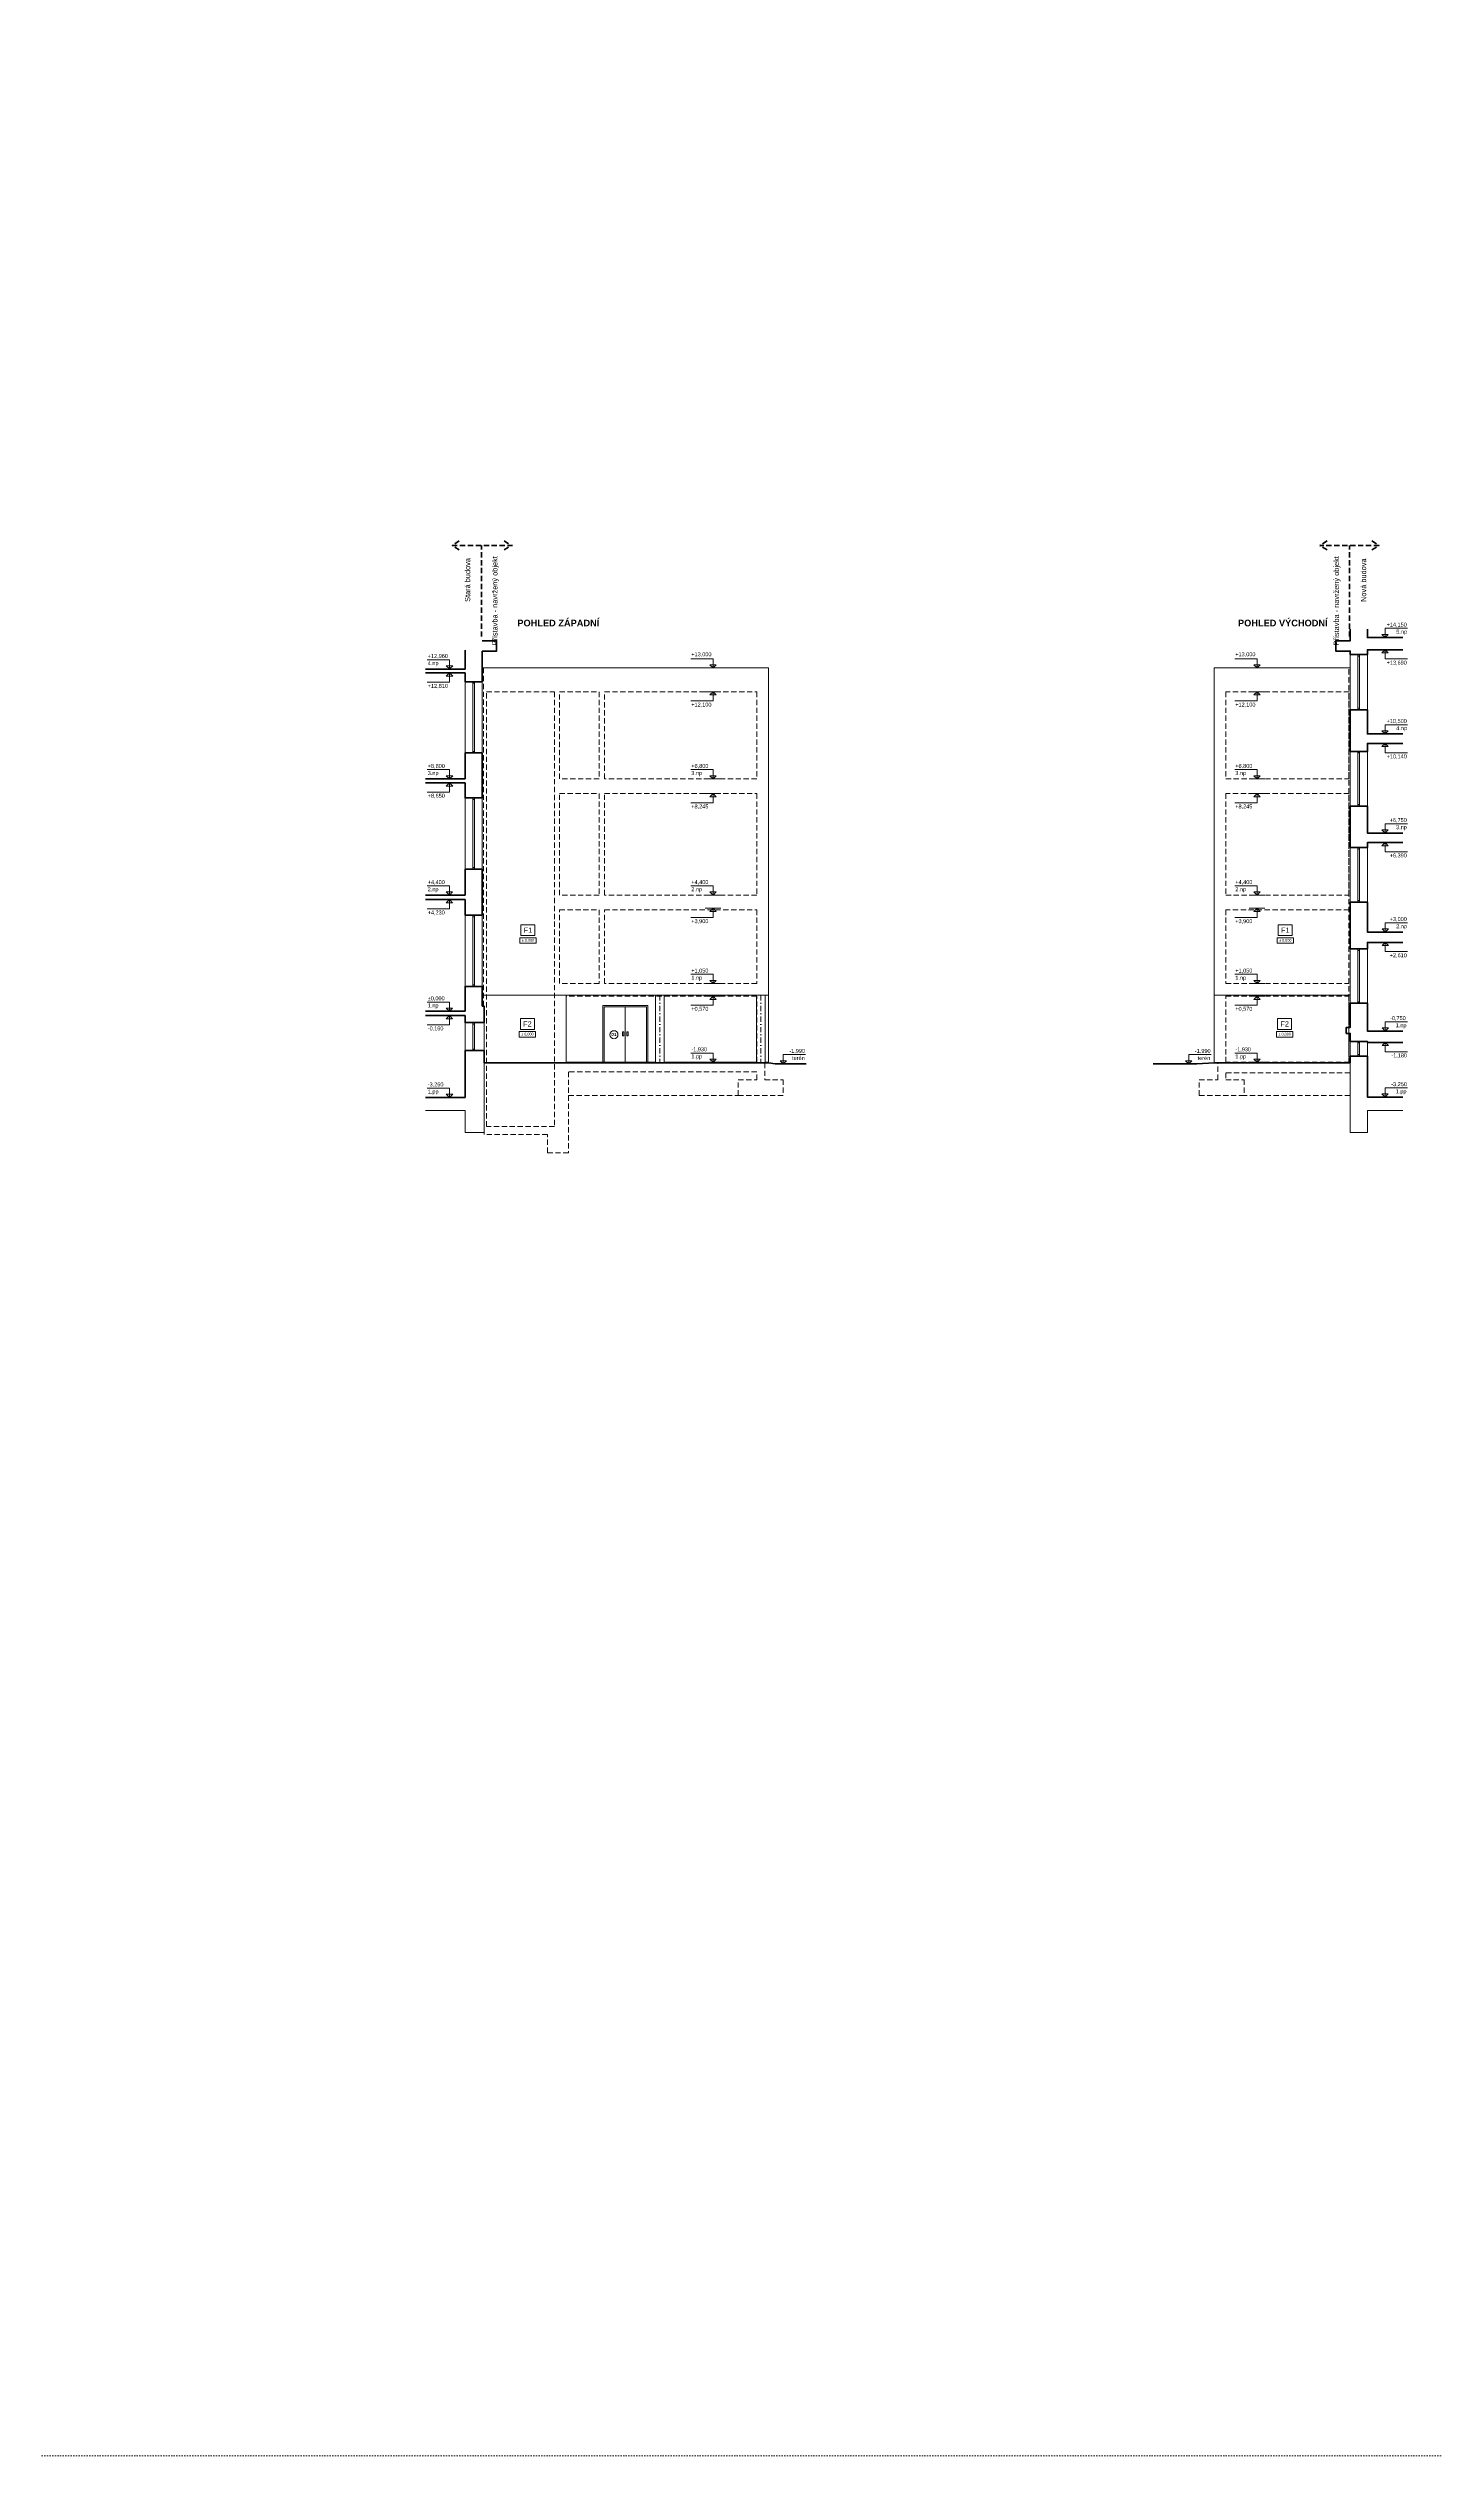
# Model space of a CAD drawing. Header units: millimetres. Extents: x 89194 to 559352, y -753138 to -204019.
# Drawn here: x 206581 to 259096, y -753138 to -661976 of the extents above; entities that cross this region are included whole.
import ezdxf

# ---------------------------------------------------------------- set-up
doc = ezdxf.new("R2010")
doc.units = ezdxf.units.MM
doc.header["$LTSCALE"] = 400
for name, pattern in [('DASHDOT', [1, 0.5, -0.25, 0, -0.25]), ('DASHED', [0.75, 0.5, -0.25]), ('DOT', [0.25, 0, -0.25]), ('ČÁRKOVANÁ', [0.75, 0.5, -0.25])]:
    doc.linetypes.add(name, pattern=pattern)
for name, color, linetype, lineweight in [('RG_koty_hloubkové', 5, 'Continuous', 9), ('RG_Koty_vyskove', 7, 'Continuous', 5), ('RG_okna', 3, 'Continuous', 9), ('RG_pohled', 200, 'Continuous', 9), ('RG_popis okna', 131, 'Continuous', 9), ('RG_popisy', 11, 'Continuous', 9), ('RG_rozhraní mater', 51, 'Continuous', 9), ('RG_skladby konstrukcí', 5, 'Continuous', 9), ('RG_tečkovaně', 210, 'DOT', 15), ('RG_velmi tlustá', 5, 'Continuous', 70), ('RG_zdivo stavajici', 30, 'Continuous', 50), ('RG_čerch 1', 6, 'DASHDOT', 9), ('RG_čárkovaně', 40, 'DASHED', 9)]:
    doc.layers.add(name, color=color, linetype=linetype, lineweight=lineweight)
doc.styles.add('ARIAL', font='Arial.ttf')
doc.styles.add('Arial 200', font='Arial.ttf', dxfattribs={"height": 200})
doc.styles.add('Arial 250', font='Arial Bold.ttf', dxfattribs={"height": 250})
doc.styles.add('Arial 350', font='Arial Bold.ttf', dxfattribs={"height": 350})

msp = doc.modelspace()

# ---------------------------------------------------------------- linework, layer by layer
at = {"layer": 'RG_koty_hloubkové'}
for points in [[(224440.4, -695664.4), (225065.4, -695664.4), (225065.4, -695868.2), (224440.4, -695868.2)], [(253119.2, -695664.4), (253744.2, -695664.4), (253744.2, -695868.2), (253119.2, -695868.2)], [(224416.8, -699214.4), (225041.8, -699214.4), (225041.8, -699418.2), (224416.8, -699418.2)], [(253095.6, -699214.4), (253720.6, -699214.4), (253720.6, -699418.2), (253095.6, -699418.2)]]:
    msp.add_lwpolyline(points, close=True, dxfattribs=at)
at = {"layer": 'RG_Koty_vyskove', "transparency": 33554687}
for p, q in [((256913.2, -684293.2), (257513.2, -684293.2)), ((257213.1, -684173.1, 0), (257093.1, -684173.1, 0)), ((257093.1, -684173.1, 0), (257213.2, -684293.2)), ((257333.1, -684173.1, 0), (257213.1, -684173.1, 0)), ((257213.2, -683943.2), (257213.2, -684293.2)), ((257213.2, -684293.2), (257333.1, -684173.1, 0)), ((221780.1, -685483.2), (221660.3, -685363.1, 0)), ((221660.3, -685363.1, 0), (221780.3, -685363.1, 0)), ((221780.1, -685133.2), (221780.1, -685483.2)), ((221900.3, -685363.1, 0), (221780.1, -685483.2)), ((221780.3, -685363.1, 0), (221900.3, -685363.1, 0)), ((231760.7, -685443.2), (231640.8, -685323.1, 0)), ((231640.8, -685323.1, 0), (231760.8, -685323.1, 0)), ((231760.7, -685093.2), (231760.7, -685443.2)), ((231880.8, -685323.1, 0), (231760.7, -685443.2)), ((231760.8, -685323.1, 0), (231880.8, -685323.1, 0)), ((252361.2, -685443.2), (252241.3, -685323.1, 0)), ((252241.3, -685323.1, 0), (252361.3, -685323.1, 0)), ((252361.2, -685093.2), (252361.2, -685443.2)), ((252481.3, -685323.1, 0), (252361.2, -685443.2)), ((252361.3, -685323.1, 0), (252481.3, -685323.1, 0)), ((256913.2, -684753.2), (257513.2, -684753.2)), ((257093.1, -684873.3, 0), (257213.2, -684753.2)), ((257213.1, -684873.3, 0), (257093.1, -684873.3, 0)), ((257333.1, -684873.3, 0), (257213.1, -684873.3, 0)), ((257213.2, -685103.2), (257213.2, -684753.2)), ((257213.2, -684753.2), (257333.1, -684873.3, 0)), ((221780.1, -685633.2), (221660.3, -685753.3, 0)), ((221660.3, -685753.3, 0), (221780.3, -685753.3, 0)), ((221780.1, -685983.2), (221780.1, -685633.2)), ((221900.3, -685753.3, 0), (221780.1, -685633.2)), ((221780.3, -685753.3, 0), (221900.3, -685753.3, 0)), ((231760.7, -686343.2), (231640.8, -686463.3, 0)), ((231760.7, -686693.2), (231760.7, -686343.2)), ((231880.8, -686463.3, 0), (231760.7, -686343.2)), ((252361.2, -686343.2), (252241.3, -686463.3, 0)), ((252361.2, -686693.2), (252361.2, -686343.2)), ((252481.3, -686463.3, 0), (252361.2, -686343.2)), ((231640.8, -686463.3, 0), (231760.8, -686463.3, 0)), ((231760.8, -686463.3, 0), (231880.8, -686463.3, 0)), ((252241.3, -686463.3, 0), (252361.3, -686463.3, 0)), ((252361.3, -686463.3, 0), (252481.3, -686463.3, 0)), ((256913.2, -687943.2), (257513.2, -687943.2)), ((257213.1, -687823.1, 0), (257093.1, -687823.1, 0)), ((257093.1, -687823.1, 0), (257213.2, -687943.2)), ((257333.1, -687823.1, 0), (257213.1, -687823.1, 0)), ((257213.2, -687593.2), (257213.2, -687943.2)), ((257213.2, -687943.2), (257333.1, -687823.1, 0)), ((256913.2, -688303.2), (257513.2, -688303.2)), ((257093.1, -688423.3, 0), (257213.2, -688303.2)), ((257213.1, -688423.3, 0), (257093.1, -688423.3, 0)), ((257333.1, -688423.3, 0), (257213.1, -688423.3, 0)), ((257213.2, -688653.2), (257213.2, -688303.2)), ((257213.2, -688303.2), (257333.1, -688423.3, 0)), ((221780.1, -689643.2), (221660.3, -689523.1, 0)), ((221660.3, -689523.1, 0), (221780.3, -689523.1, 0)), ((221780.1, -689793.2), (221660.3, -689913.3, 0)), ((221660.3, -689913.3, 0), (221780.3, -689913.3, 0)), ((221780.1, -689293.2), (221780.1, -689643.2)), ((221900.3, -689523.1, 0), (221780.1, -689643.2)), ((221780.1, -690143.2), (221780.1, -689793.2)), ((221900.3, -689913.3, 0), (221780.1, -689793.2)), ((221780.3, -689523.1, 0), (221900.3, -689523.1, 0)), ((221780.3, -689913.3, 0), (221900.3, -689913.3, 0)), ((231760.7, -689643.2), (231640.8, -689523.1, 0)), ((231640.8, -689523.1, 0), (231760.8, -689523.1, 0)), ((231760.7, -689293.2), (231760.7, -689643.2)), ((231880.8, -689523.1, 0), (231760.7, -689643.2)), ((231760.8, -689523.1, 0), (231880.8, -689523.1, 0)), ((252361.2, -689643.2), (252241.3, -689523.1, 0)), ((252241.3, -689523.1, 0), (252361.3, -689523.1, 0)), ((252361.2, -689293.2), (252361.2, -689643.2)), ((252481.3, -689523.1, 0), (252361.2, -689643.2)), ((252361.3, -689523.1, 0), (252481.3, -689523.1, 0)), ((231760.7, -690198.2), (231640.8, -690318.3, 0)), ((231640.8, -690318.3, 0), (231760.8, -690318.3, 0)), ((231760.7, -690548.2), (231760.7, -690198.2)), ((231880.8, -690318.3, 0), (231760.7, -690198.2)), ((231760.8, -690318.3, 0), (231880.8, -690318.3, 0)), ((252361.2, -690198.2), (252241.3, -690318.3, 0)), ((252241.3, -690318.3, 0), (252361.3, -690318.3, 0)), ((252361.2, -690548.2), (252361.2, -690198.2)), ((252481.3, -690318.3, 0), (252361.2, -690198.2)), ((252361.3, -690318.3, 0), (252481.3, -690318.3, 0)), ((256913.2, -691693.2), (257513.2, -691693.2)), ((257213.1, -691573.1, 0), (257093.1, -691573.1, 0)), ((257093.1, -691573.1, 0), (257213.2, -691693.2)), ((257333.1, -691573.1, 0), (257213.1, -691573.1, 0)), ((257213.2, -691343.2), (257213.2, -691693.2)), ((257213.2, -691693.2), (257333.1, -691573.1, 0)), ((256913.2, -692053.2), (257513.2, -692053.2)), ((257093.1, -692173.3, 0), (257213.2, -692053.2)), ((257213.1, -692173.3, 0), (257093.1, -692173.3, 0)), ((257333.1, -692173.3, 0), (257213.1, -692173.3, 0)), ((257213.2, -692403.2), (257213.2, -692053.2)), ((257213.2, -692053.2), (257333.1, -692173.3, 0)), ((221778.5, -693693.2), (221778.5, -694043.2)), ((231760.7, -693693.2), (231760.7, -694043.2)), ((252361.2, -693693.2), (252361.2, -694043.2)), ((221778.5, -694043.2), (221658.7, -693923.1, 0)), ((221658.7, -693923.1, 0), (221778.7, -693923.1, 0)), ((221778.5, -694213.2), (221658.7, -694333.3, 0)), ((221658.7, -694333.3, 0), (221778.7, -694333.3, 0)), ((221898.7, -693923.1, 0), (221778.5, -694043.2)), ((221778.5, -694563.2), (221778.5, -694213.2)), ((221898.7, -694333.3, 0), (221778.5, -694213.2)), ((221778.7, -693923.1, 0), (221898.7, -693923.1, 0)), ((221778.7, -694333.3, 0), (221898.7, -694333.3, 0)), ((231760.7, -694043.2), (231640.8, -693923.1, 0)), ((231640.8, -693923.1, 0), (231760.8, -693923.1, 0)), ((231760.7, -694543.2), (231640.8, -694663.3, 0)), ((231880.8, -693923.1, 0), (231760.7, -694043.2)), ((231760.7, -694893.2), (231760.7, -694543.2)), ((231880.8, -694663.3, 0), (231760.7, -694543.2)), ((231760.8, -693923.1, 0), (231880.8, -693923.1, 0)), ((252361.2, -694043.2), (252241.3, -693923.1, 0)), ((252241.3, -693923.1, 0), (252361.3, -693923.1, 0)), ((252361.2, -694543.2), (252241.3, -694663.3, 0)), ((252481.3, -693923.1, 0), (252361.2, -694043.2)), ((252361.2, -694893.2), (252361.2, -694543.2)), ((252481.3, -694663.3, 0), (252361.2, -694543.2)), ((252361.3, -693923.1, 0), (252481.3, -693923.1, 0)), ((231640.8, -694663.3, 0), (231760.8, -694663.3, 0)), ((231760.8, -694663.3, 0), (231880.8, -694663.3, 0)), ((252241.3, -694663.3, 0), (252361.3, -694663.3, 0)), ((252361.3, -694663.3, 0), (252481.3, -694663.3, 0)), ((256914.8, -695443.2), (257514.8, -695443.2)), ((257214.7, -695323.1, 0), (257094.7, -695323.1, 0)), ((257094.7, -695323.1, 0), (257214.8, -695443.2)), ((257334.7, -695323.1, 0), (257214.7, -695323.1, 0)), ((257214.8, -695093.2), (257214.8, -695443.2)), ((257214.8, -695443.2), (257334.7, -695323.1, 0)), ((256914.8, -695833.2), (257514.8, -695833.2)), ((257094.7, -695953.3, 0), (257214.8, -695833.2)), ((257214.7, -695953.3, 0), (257094.7, -695953.3, 0)), ((257334.7, -695953.3, 0), (257214.7, -695953.3, 0)), ((257214.8, -696183.2), (257214.8, -695833.2)), ((257214.8, -695833.2), (257334.7, -695953.3, 0)), ((231760.7, -697393.2), (231640.8, -697273.1, 0)), ((231640.8, -697273.1, 0), (231760.8, -697273.1, 0)), ((231760.7, -697043.2), (231760.7, -697393.2)), ((231880.8, -697273.1, 0), (231760.7, -697393.2)), ((231760.8, -697273.1, 0), (231880.8, -697273.1, 0)), ((252361.2, -697393.2), (252241.3, -697273.1, 0)), ((252241.3, -697273.1, 0), (252361.3, -697273.1, 0)), ((252361.2, -697043.2), (252361.2, -697393.2)), ((252481.3, -697273.1, 0), (252361.2, -697393.2)), ((252361.3, -697273.1, 0), (252481.3, -697273.1, 0)), ((221778.5, -698093.2), (221778.5, -698443.2)), ((231760.7, -697873.2), (231640.8, -697993.3, 0)), ((231640.8, -697993.3, 0), (231760.8, -697993.3, 0)), ((231760.7, -698210.7), (231760.7, -697873.2)), ((231880.8, -697993.3, 0), (231760.7, -697873.2)), ((231760.8, -697993.3, 0), (231880.8, -697993.3, 0)), ((252361.2, -697873.2), (252241.3, -697993.3, 0)), ((252241.3, -697993.3, 0), (252361.3, -697993.3, 0)), ((252361.2, -698210.7), (252361.2, -697873.2)), ((252481.3, -697993.3, 0), (252361.2, -697873.2)), ((252361.3, -697993.3, 0), (252481.3, -697993.3, 0)), ((221778.5, -698443.2), (221658.7, -698323.1, 0)), ((221658.7, -698323.1, 0), (221778.7, -698323.1, 0)), ((221778.5, -698603.2), (221658.7, -698723.3, 0)), ((221658.7, -698723.3, 0), (221778.7, -698723.3, 0)), ((221898.7, -698323.1, 0), (221778.5, -698443.2)), ((221778.5, -698953.2), (221778.5, -698603.2)), ((221898.7, -698723.3, 0), (221778.5, -698603.2)), ((221778.7, -698323.1, 0), (221898.7, -698323.1, 0)), ((221778.7, -698723.3, 0), (221898.7, -698723.3, 0)), ((256914.8, -699193.2), (257514.8, -699193.2)), ((257214.7, -699073.1, 0), (257094.7, -699073.1, 0)), ((257094.7, -699073.1, 0), (257214.8, -699193.2)), ((257334.7, -699073.1, 0), (257214.7, -699073.1, 0)), ((257214.8, -698843.2), (257214.8, -699193.2)), ((257214.8, -699193.2), (257334.7, -699073.1, 0)), ((231760.7, -700023.2), (231760.7, -700373.2)), ((234419.4, -700083.7), (234419.4, -700433.7)), ((249777.5, -700083.7), (249777.5, -700433.7)), ((252361.2, -700023.2), (252361.2, -700373.2)), ((256914.8, -699623.2), (257514.8, -699623.2)), ((257094.7, -699743.3, 0), (257214.8, -699623.2)), ((257214.7, -699743.3, 0), (257094.7, -699743.3, 0)), ((257334.7, -699743.3, 0), (257214.7, -699743.3, 0)), ((257214.8, -699973.2), (257214.8, -699623.2)), ((257214.8, -699623.2), (257334.7, -699743.3, 0)), ((231760.7, -700373.2), (231640.8, -700253.1, 0)), ((231640.8, -700253.1, 0), (231760.8, -700253.1, 0)), ((231880.8, -700253.1, 0), (231760.7, -700373.2)), ((231760.8, -700253.1, 0), (231880.8, -700253.1, 0)), ((234299.3, -700313.6, 0), (234419.4, -700433.7)), ((234419.3, -700313.6, 0), (234299.3, -700313.6, 0)), ((234539.3, -700313.6, 0), (234419.3, -700313.6, 0)), ((234419.4, -700433.7), (234539.3, -700313.6, 0)), ((249657.4, -700313.6, 0), (249777.5, -700433.7)), ((249777.4, -700313.6, 0), (249657.4, -700313.6, 0)), ((249897.4, -700313.6, 0), (249777.4, -700313.6, 0)), ((249777.5, -700433.7), (249897.4, -700313.6, 0)), ((252361.2, -700373.2), (252241.3, -700253.1, 0)), ((252241.3, -700253.1, 0), (252361.3, -700253.1, 0)), ((252481.3, -700253.1, 0), (252361.2, -700373.2)), ((252361.3, -700253.1, 0), (252481.3, -700253.1, 0)), ((221780.1, -701703.2), (221660.3, -701583.1, 0)), ((221660.3, -701583.1, 0), (221780.3, -701583.1, 0)), ((221780.1, -701353.2), (221780.1, -701703.2)), ((221900.3, -701583.1, 0), (221780.1, -701703.2)), ((221780.3, -701583.1, 0), (221900.3, -701583.1, 0)), ((256913.2, -701693.2), (257513.2, -701693.2)), ((257213.1, -701573.1, 0), (257093.1, -701573.1, 0)), ((257093.1, -701573.1, 0), (257213.2, -701693.2)), ((257333.1, -701573.1, 0), (257213.1, -701573.1, 0)), ((257213.2, -701343.2), (257213.2, -701693.2)), ((257213.2, -701693.2), (257333.1, -701573.1, 0))]:
    msp.add_line(p, q, dxfattribs=at)
at = {"layer": 'RG_Koty_vyskove', "transparency": 33554687, "extrusion": (0, 0, -1)}
for p, q in [((258055.3, -683943.2), (257213.2, -683943.2)), ((220938, -685133.2), (221780.1, -685133.2)), ((230918.6, -685093.2), (231760.7, -685093.2)), ((251519, -685093.2), (252361.2, -685093.2)), ((258055.3, -685103.2), (257213.2, -685103.2)), ((220938, -685983.2), (221780.1, -685983.2)), ((230918.6, -686693.2), (231760.7, -686693.2)), ((251519, -686693.2), (252361.2, -686693.2)), ((258055.3, -687593.2), (257213.2, -687593.2)), ((258055.3, -688653.2), (257213.2, -688653.2)), ((220938, -689293.2), (221780.1, -689293.2)), ((230918.6, -689293.2), (231760.7, -689293.2)), ((251519, -689293.2), (252361.2, -689293.2)), ((220938, -690143.2), (221780.1, -690143.2)), ((230918.6, -690548.2), (231760.7, -690548.2)), ((251519, -690548.2), (252361.2, -690548.2)), ((258055.3, -691343.2), (257213.2, -691343.2)), ((258055.3, -692403.2), (257213.2, -692403.2)), ((220936.4, -693693.2), (221778.5, -693693.2)), ((230918.6, -693693.2), (231760.7, -693693.2)), ((251519, -693693.2), (252361.2, -693693.2)), ((220936.4, -694563.2), (221778.5, -694563.2)), ((230918.6, -694893.2), (231760.7, -694893.2)), ((251519, -694893.2), (252361.2, -694893.2)), ((258056.9, -695093.2), (257214.8, -695093.2)), ((258056.9, -696183.2), (257214.8, -696183.2)), ((230918.6, -697043.2), (231760.7, -697043.2)), ((251519, -697043.2), (252361.2, -697043.2)), ((220936.4, -698093.2), (221778.5, -698093.2)), ((230918.6, -698210.7), (231760.7, -698210.7)), ((251519, -698210.7), (252361.2, -698210.7)), ((220936.4, -698953.2), (221778.5, -698953.2)), ((258056.9, -698843.2), (257214.8, -698843.2)), ((230918.6, -700023.2), (231760.7, -700023.2)), ((235261.5, -700083.7), (234419.4, -700083.7)), ((250619.6, -700083.7), (249777.5, -700083.7)), ((251519, -700023.2), (252361.2, -700023.2)), ((258056.9, -699973.2), (257214.8, -699973.2)), ((220938, -701353.2), (221780.1, -701353.2)), ((258055.3, -701343.2), (257213.2, -701343.2))]:
    msp.add_line(p, q, dxfattribs=at)
at = {"layer": 'RG_Koty_vyskove', "transparency": 33554687}
for points in [[(222080.1, -685483.2), (221480.1, -685483.2)], [(232060.7, -685443.2), (231460.7, -685443.2)], [(252661.2, -685443.2), (252061.2, -685443.2)], [(222080.1, -685633.2), (221480.1, -685633.2)], [(232060.7, -686343.2), (231460.7, -686343.2)], [(252661.2, -686343.2), (252061.2, -686343.2)], [(222080.1, -689643.2), (221480.1, -689643.2)], [(222080.1, -689793.2), (221480.1, -689793.2)], [(232060.7, -689643.2), (231460.7, -689643.2)], [(252661.2, -689643.2), (252061.2, -689643.2)], [(232060.7, -690198.2), (231460.7, -690198.2)], [(252661.2, -690198.2), (252061.2, -690198.2)], [(222078.5, -694043.2), (221478.5, -694043.2)], [(222078.5, -694213.2), (221478.5, -694213.2)], [(232060.7, -694043.2), (231460.7, -694043.2)], [(232060.7, -694543.2), (231460.7, -694543.2)], [(252661.2, -694043.2), (252061.2, -694043.2)], [(252661.2, -694543.2), (252061.2, -694543.2)], [(232060.7, -697393.2), (231460.7, -697393.2)], [(232060.7, -697873.2), (231460.7, -697873.2)], [(252661.2, -697393.2), (252061.2, -697393.2)], [(252661.2, -697873.2), (252061.2, -697873.2)], [(222078.5, -698443.2), (221478.5, -698443.2)], [(222078.5, -698603.2), (221478.5, -698603.2)], [(232060.7, -700373.2), (231460.7, -700373.2)], [(234119.4, -700433.7), (234719.4, -700433.7)], [(249477.5, -700433.7), (250077.5, -700433.7)], [(252661.2, -700373.2), (252061.2, -700373.2)], [(222080.1, -701703.2), (221480.1, -701703.2)]]:
    msp.add_lwpolyline(points, dxfattribs=at)
at = {"layer": 'RG_okna'}
for points in [[(256184.5, -684933.2), (256184.5, -687023.2)], [(256184.5, -684993.2), (256244.5, -684993.2)], [(256244.5, -684933.2), (256244.5, -687023.2)], [(222663.3, -685963.2), (222663.3, -688663.2)], [(222663.3, -686023.2), (222723.3, -686023.2)], [(222723.3, -685963.2), (222723.3, -688663.2)], [(256184.5, -686963.2), (256244.5, -686963.2)], [(222663.3, -688603.2), (222723.3, -688603.2)], [(256184.5, -688603.2), (256184.5, -690671.1)], [(256184.5, -688663.2), (256244.5, -688663.2)], [(256244.5, -688603.2), (256244.5, -690671.1)], [(222663.3, -690363.2), (222663.3, -693063.2)], [(222663.3, -690423.2), (222723.3, -690423.2)], [(222723.3, -690363.2), (222723.3, -693063.2)], [(256184.5, -690611.1), (256244.5, -690611.1)], [(256184.5, -692243.2), (256184.5, -694313.2)], [(256184.5, -692303.2), (256244.5, -692303.2)], [(256244.5, -692243.2), (256244.5, -694313.2)], [(222663.3, -693003.2), (222723.3, -693003.2)], [(256184.5, -694253.2), (256244.5, -694253.2)], [(222663.3, -694803.2), (222663.3, -697503.2)], [(222663.3, -694863.2), (222723.3, -694863.2)], [(222723.3, -694803.2), (222723.3, -697503.2)], [(256184.5, -696080.7), (256184.5, -698140.7)], [(256184.5, -696140.7), (256244.5, -696140.7)], [(256244.5, -696080.7), (256244.5, -698140.7)], [(222663.3, -697443.2), (222723.3, -697443.2)], [(228438.3, -700373.2), (228438.3, -698273.2)], [(256184.5, -698080.7), (256244.5, -698080.7)], [(222663.3, -698873.2), (222663.3, -699933.2)], [(222663.3, -698933.2), (222723.3, -698933.2)], [(222723.3, -698873.2), (222723.3, -699933.2)], [(222663.3, -699873.2), (222723.3, -699873.2)], [(256184.5, -699583.2), (256184.5, -700143.2)], [(256184.5, -699643.2), (256244.5, -699643.2)], [(256184.5, -700083.2), (256244.5, -700083.2)], [(256244.5, -699583.2), (256244.5, -700143.2)]]:
    msp.add_lwpolyline(points, dxfattribs=at)
for points in [[(227588.3, -700373.2), (229288.3, -700373.2), (229288.3, -698223.2), (227588.3, -698223.2)], [(227638.3, -700373.2), (229238.3, -700373.2), (229238.3, -698273.2), (227638.3, -698273.2)], [(228376.1, -699223.2), (228326.1, -699223.2), (228326.1, -699373.2), (228376.1, -699373.2)], [(228500.5, -699223.2), (228550.5, -699223.2), (228550.5, -699373.2), (228500.5, -699373.2)]]:
    msp.add_lwpolyline(points, close=True, dxfattribs=at)
at = {"layer": 'RG_pohled'}
for points in [[(223018.3, -685443.2), (233858.3, -685443.2), (233858.3, -697838.2), (226198.3, -697838.2), (226198.3, -700393.2)], [(255889.5, -685443.2), (250736.7, -685443.2), (250736.7, -700393.2)], [(255889.5, -684933.2), (255889.5, -687023.2)], [(256539.5, -684933.2), (256539.5, -687023.2)], [(222368.3, -685963.2), (222368.3, -688663.2)], [(223018.3, -685963.2), (223018.3, -688663.2)], [(255889.5, -688603.2), (255889.5, -690671.1)], [(256539.5, -688603.2), (256539.5, -690671.1)], [(222368.3, -690363.2), (222368.3, -693063.2)], [(223018.3, -690363.2), (223018.3, -693063.2)], [(255889.5, -692243.2), (255889.5, -694313.2)], [(256539.5, -692243.2), (256539.5, -694313.2)], [(222368.3, -694803.2), (222368.3, -697503.2)], [(223018.3, -694803.2), (223018.3, -697503.2)], [(255889.5, -696080.7), (255889.5, -698140.7)], [(256539.5, -696080.7), (256539.5, -698140.7)], [(226198.3, -697838.2), (223018.3, -697838.2)], [(229585.3, -697838.2), (229585.3, -700393.2)], [(229909.3, -697838.2), (229909.3, -700393.2)], [(233406.3, -697838.2), (233406.3, -700393.2)], [(233730.3, -697838.2), (233730.3, -700393.2)], [(233858.3, -697838.2), (233858.3, -700393.2)], [(250736.7, -697838.2), (255889.5, -697838.2)], [(222368.3, -698873.2), (222368.3, -701703.2)], [(223088.3, -698873.2), (223088.3, -699933.2)], [(255889.5, -699583.2), (255889.5, -700143.2)], [(256539.5, -699583.2), (256539.5, -700143.2)], [(229585.3, -700373.2), (226198.3, -700373.2)], [(233406.3, -700373.2), (229909.3, -700373.2)], [(233858.3, -700373.2), (233730.3, -700373.2)]]:
    msp.add_lwpolyline(points, dxfattribs=at)
at = {"layer": 'RG_popis okna'}
msp.add_circle((228009.7, -699329.1), 151.6, dxfattribs=at)
at = {"layer": 'RG_popisy', "linetype": 'ČÁRKOVANÁ', "lineweight": 35}
for p, q in [((222997.7, -684258.7), (222997.7, -680805.6)), ((255865, -684258.7), (255865, -680805.6))]:
    msp.add_line(p, q, dxfattribs=at)
for points in [[(222148, -680634.9), (221876.9, -680805.6)], [(222148, -680634.9), (221876.9, -680805.6)], [(221876.9, -680805.6), (224163.6, -680805.6)], [(222148, -680976.2), (221876.9, -680805.6)], [(221876.9, -680805.6), (224163.6, -680805.6)], [(222148, -680976.2), (221876.9, -680805.6)], [(223847.4, -680634.9), (224118.6, -680805.6)], [(223847.4, -680634.9), (224118.6, -680805.6)], [(223847.4, -680976.2), (224118.6, -680805.6)], [(223847.4, -680976.2), (224118.6, -680805.6)], [(255015.3, -680634.9), (254744.2, -680805.6)], [(255015.3, -680634.9), (254744.2, -680805.6)], [(256985.9, -680805.6), (254744.2, -680805.6)], [(255015.3, -680976.2), (254744.2, -680805.6)], [(256985.9, -680805.6), (254744.2, -680805.6)], [(255015.3, -680976.2), (254744.2, -680805.6)], [(256714.7, -680634.9), (256985.9, -680805.6)], [(256714.7, -680634.9), (256985.9, -680805.6)], [(256714.7, -680976.2), (256985.9, -680805.6)], [(256714.7, -680976.2), (256985.9, -680805.6)]]:
    msp.add_lwpolyline(points, dxfattribs=at)
at = {"layer": 'RG_rozhraní mater'}
for points in [[(223088.3, -700393.2), (223088.3, -703034.2)], [(255889.5, -700393.2), (255889.5, -703034.2), (256539.5, -703034.2), (256539.5, -702197.8), (257889.5, -702197.8)], [(223088.3, -701703.2), (223088.3, -703034.2), (222368.3, -703034.2), (222368.3, -702197.8), (220868.3, -702197.8)]]:
    msp.add_lwpolyline(points, dxfattribs=at)
at = {"layer": 'RG_skladby konstrukcí'}
for points in [[(224487.5, -695577.6), (225017.5, -695577.6), (225017.5, -695167.6), (224487.5, -695167.6)], [(253166.3, -695577.6), (253696.3, -695577.6), (253696.3, -695167.6), (253166.3, -695167.6)], [(224463.9, -699127.6), (224993.9, -699127.6), (224993.9, -698717.6), (224463.9, -698717.6)], [(253142.7, -699127.6), (253672.7, -699127.6), (253672.7, -698717.6), (253142.7, -698717.6)]]:
    msp.add_lwpolyline(points, close=True, dxfattribs=at)
at = {"layer": 'RG_tečkovaně'}
msp.add_lwpolyline([(89193.6, -230307.3), (438085.7, -230307.3), (438085.7, -753138.3), (89193.6, -753138.3)], close=True, dxfattribs=at)
at = {"layer": 'RG_velmi tlustá'}
for points in [[(223088.3, -700393.2), (233858.3, -700393.2), (234119.4, -700433.7), (235289.7, -700433.7)], [(255889.5, -700393.2), (250736.7, -700393.2), (250077.5, -700433.7), (248424.3, -700433.7)]]:
    msp.add_lwpolyline(points, dxfattribs=at)
at = {"layer": 'RG_zdivo stavajici'}
for p, q in [((222368.3, -685488.2), (220868.3, -685488.2)), ((222368.3, -685633.2), (220868.3, -685633.2)), ((222368.3, -689643.2), (220868.3, -689643.2)), ((222368.3, -689793.2), (220868.3, -689793.2)), ((222368.3, -694043.2), (220868.3, -694043.2)), ((222368.3, -694213.2), (220868.3, -694213.2)), ((222368.3, -698443.2), (220868.3, -698443.2)), ((222368.3, -698603.2), (220868.3, -698603.2)), ((222368.3, -701703.2), (220868.3, -701703.2))]:
    msp.add_line(p, q, dxfattribs=at)
for points in [[(223018.3, -684803.2), (223563.3, -684803.2), (223563.3, -684413.2), (223018.3, -684413.2)], [(255889.5, -683979.1), (255889.5, -684413.2), (255344.5, -684413.2), (255344.5, -684803.2), (255889.5, -684803.2), (255889.5, -684933.2), (256539.5, -684933.2), (256539.5, -684753.2), (257889.5, -684753.2)], [(257889.5, -684293.2), (256539.5, -684293.2), (256539.5, -683979.1)], [(222368.3, -685488.2), (222368.3, -684767)], [(222368.3, -685633.2), (222368.3, -685963.2), (223018.3, -685963.2), (223018.3, -684803.2)], [(257889.5, -688303.2), (256539.5, -688303.2), (256539.5, -688603.2), (255889.5, -688603.2), (255889.5, -687023.2), (256539.5, -687023.2), (256539.5, -687943.2), (257889.5, -687943.2)], [(256184.5, -687023.2), (256244.5, -687023.2)], [(222368.3, -689793.2), (222368.3, -690363.2), (223018.3, -690363.2), (223018.3, -688663.2), (222368.3, -688663.2), (222368.3, -689643.2)], [(222663.3, -688663.2), (222723.3, -688663.2)], [(257889.5, -692053.2), (256539.5, -692053.2), (256539.5, -692243.2), (255889.5, -692243.2), (255889.5, -690671.1), (256539.5, -690671.1), (256539.5, -691693.2), (257889.5, -691693.2)], [(256184.5, -690671.1), (256244.5, -690671.1)], [(222368.3, -694043.2), (222368.3, -693063.2), (223018.3, -693063.2), (223018.3, -694803.2), (222368.3, -694803.2), (222368.3, -694213.2)], [(222663.3, -693063.2), (222723.3, -693063.2)], [(257889.5, -695833.2), (256539.5, -695833.2), (256539.5, -696080.7), (255889.5, -696080.7), (255889.5, -694313.2), (256539.5, -694313.2), (256539.5, -695443.2), (257889.5, -695443.2)], [(256184.5, -694313.2), (256244.5, -694313.2)], [(222368.3, -698443.2), (222368.3, -697503.2), (223018.3, -697503.2), (223018.3, -698243.2), (223088.3, -698243.2), (223088.3, -698873.2), (222368.3, -698873.2), (222368.3, -698603.2)], [(222663.3, -697503.2), (222723.3, -697503.2)], [(257889.5, -699623.2), (256539.5, -699623.2), (256539.5, -699583.2), (255889.5, -699583.2), (255889.5, -699283.2), (255739.5, -699283.2), (255739.5, -699053.2), (255889.5, -699053.2), (255889.5, -698140.7), (256539.5, -698140.7), (256539.5, -699193.2), (257889.5, -699193.2)], [(256184.5, -698140.7), (256244.5, -698140.7)], [(222368.3, -701703.2), (222368.3, -699933.2), (223088.3, -699933.2), (223088.3, -700393.2)], [(222663.3, -699933.2), (222723.3, -699933.2)], [(255889.5, -700393.2), (255889.5, -700143.2), (256539.5, -700143.2), (256539.5, -701693.2), (257889.5, -701693.2)], [(256184.5, -700143.2), (256244.5, -700143.2)]]:
    msp.add_lwpolyline(points, dxfattribs=at)
at = {"layer": 'RG_čerch 1'}
for points in [[(229747.3, -697838.2), (229747.3, -700393.2)], [(233568.3, -697838.2), (233568.3, -700393.2)]]:
    msp.add_lwpolyline(points, dxfattribs=at)
at = {"layer": 'RG_čárkovaně'}
for points in [[(223062.9, -685443.2), (223062.9, -685443.2), (223062.9, -698243.2), (223062.9, -698243.2)], [(223178.3, -686349.2), (225758.3, -686349.2), (225758.3, -702803.2), (223178.3, -702803.2)], [(225948.3, -686349.2), (227448.3, -686349.2), (227448.3, -689643.2), (225948.3, -689643.2)], [(227648.3, -686349.2), (233418.3, -686349.2), (233418.3, -689643.2), (227648.3, -689643.2)], [(251176.7, -689643.2), (255844.5, -689643.2), (255844.5, -686349.2), (251176.7, -686349.2)], [(225948.3, -690198.2), (227448.3, -690198.2), (227448.3, -694043.2), (225948.3, -694043.2)], [(227648.3, -690198.2), (233418.3, -690198.2), (233418.3, -694043.2), (227648.3, -694043.2)], [(251176.7, -694043.2), (255844.5, -694043.2), (255844.5, -690198.2), (251176.7, -690198.2)], [(225948.3, -694598.2), (227448.3, -694598.2), (227448.3, -697393.2), (225948.3, -697393.2)], [(227648.3, -694598.2), (233418.3, -694598.2), (233418.3, -697393.2), (227648.3, -697393.2)], [(251176.7, -697393.2), (255844.5, -697393.2), (255844.5, -694598.2), (251176.7, -694598.2)], [(251176.7, -697873.2), (255844.5, -697873.2), (255844.5, -700373.2), (251176.7, -700373.2)]]:
    msp.add_lwpolyline(points, close=True, dxfattribs=at)
for points in [[(255844.5, -700393.2), (255844.5, -685443.2)], [(233418.3, -700373.2), (233418.3, -697873.2), (226198.3, -697873.2)], [(233718.3, -700393.2), (233718.3, -701033.7), (234418.3, -701033.7), (234418.3, -701633.7), (232718.3, -701633.7), (232718.3, -701033.7), (233418.3, -701033.7), (233418.3, -700733.2), (226288.3, -700733.2), (226288.3, -703803.2), (225488.3, -703803.2), (225488.3, -703103.2), (223088.3, -703103.2), (223088.3, -703034.2)], [(255889.5, -700773.2), (251176.7, -700773.2), (251176.7, -701033.7), (251876.7, -701033.7), (251876.7, -701633.7), (250176.7, -701633.7), (250176.7, -701033.7), (250876.7, -701033.7), (250876.7, -700393.2), (250736.7, -700393.2)], [(226288.3, -701633.7), (232718.3, -701633.7)], [(255889.5, -701633.7), (251876.7, -701633.7)]]:
    msp.add_lwpolyline(points, dxfattribs=at)

# ---------------------------------------------------------------- texts
at = {"layer": 'RG_koty_hloubkové', "char_height": 100, "width": 625, "attachment_point": 5, "style": 'Arial 200'}
for insert in [(224752.9, -695765.7), (253431.7, -695765.7), (224729.3, -699315.7), (253408.1, -699315.7)]:
    msp.add_mtext('%%P 0,000', dxfattribs=dict(at, insert=insert))
at = {"layer": 'RG_Koty_vyskove', "transparency": 33554687, "style": 'ARIAL'}
for s, p in [('+14,150', (257270.6, -683877.7)), ('5.np', (257633.4, -684148.1)), ('4.np', (220957.8, -685338.1)), ('+12,960', (220957.8, -685067.7)), ('+13,000', (230938.4, -685000.6)), ('+13,000', (251538.9, -685000.6)), ('+13,690', (257270.6, -685316.8)), ('+12,810', (220957.8, -686196.8)), ('+12,100', (230938.4, -686906.8)), ('+12,100', (251538.9, -686906.8)), ('+10,500', (257270.6, -687527.7)), ('4.np', (257633.4, -687798.1)), ('+8,800', (220957.8, -689227.7)), ('+8,800', (230938.4, -689227.7)), ('+8,800', (251538.9, -689227.7)), ('+10,140', (257270.6, -688866.8)), ('3.np', (220957.8, -689498.1)), ('3.np', (230938.4, -689498.1)), ('3.np', (251538.9, -689498.1)), ('+8,650', (220957.8, -690356.8)), ('+8,245', (230938.4, -690761.8)), ('+8,245', (251538.9, -690761.8)), ('+6,750', (257387.1, -691277.7)), ('3.np', (257627.3, -691548.1)), ('+6,390', (257387.1, -692616.8)), ('+4,400', (220956.2, -693627.7)), ('+4,400', (230938.4, -693627.7)), ('+4,400', (251538.9, -693627.7)), ('+4,230', (220956.2, -694776.8)), ('2.np', (220956.2, -693898.1)), ('2.np', (230938.4, -693898.1)), ('2.np', (251538.9, -693898.1)), ('+3,900', (230938.4, -695106.8)), ('+3,900', (251538.9, -695106.8)), ('+3,000', (257388.7, -695027.7)), ('2.np', (257631.5, -695298.1)), ('+2,610', (257388.7, -696396.8)), ('+1,050', (230938.4, -696977.7)), ('1.np', (230938.4, -697248.1)), ('+1,050', (251538.9, -696977.7)), ('1.np', (251538.9, -697248.1)), ('%%P0,000', (220956.2, -698027.7)), ('1.np', (220956.2, -698298.1)), ('+0,570', (230938.4, -698424.2)), ('+0,570', (251538.9, -698424.2)), ('-0,160', (220956.2, -699166.8)), ('-0,750', (257399.8, -698777.7)), ('1.np', (257614.8, -699048.1)), ('-1,930', (230938.4, -699957.7)), ('1.pp', (230938.4, -700228.1)), ('-1,990', (234650.9, -700018.2)), ('-1,990', (250009, -700018.2)), ('-1,930', (251538.9, -699957.7)), ('1.pp', (251538.9, -700228.1)), ('-1,180', (257446.3, -700186.8)), ('terén', (234755, -700288.6)), ('terén', (250113.1, -700288.6)), ('-3,260', (220957.8, -701287.7)), ('1.pp', (220957.8, -701558.1)), ('-3,250', (257444.7, -701277.7)), ('1.pp', (257613.3, -701548.1))]:
    msp.add_text(s, height=150, dxfattribs=at).set_placement(p)
at = {"layer": 'RG_popis okna', "insert": (228003, -699321), "char_height": 107.4, "width": 314.064, "attachment_point": 5, "style": 'Arial 250'}
msp.add_mtext('D1', dxfattribs=at)
at = {"layer": 'RG_popisy', "char_height": 200, "rotation": 90, "style": 'Arial 250'}
for s, insert, attachment_point in [('\\pi-250;{\\fArial|b0|i0|c238|p34;Stará budova}', (222364.9, -682693.6), 1), ('\\pxi-1.25;{\\fArial|b0|i0|c238|p34;Přístavba - navržený objekt}', (223397.8, -684345.6), 1), ('\\pxi-1.25;{\\fArial|b0|i0|c238|p34;Přístavba - navržený objekt}', (255265.5, -684345.6), 1), ('\\pxi-1.25;{\\fArial|b0|i0|c238|p34;Nová budova}', (256497.9, -682693.6), 7)]:
    msp.add_mtext(s, dxfattribs=dict(at, insert=insert, attachment_point=attachment_point))
at = {"layer": 'RG_popisy', "char_height": 250, "width": 5354.618, "attachment_point": 7, "rotation": 0, "style": 'Arial 350'}
for s, insert in [('POHLED ZÁPADNÍ', (224349.5, -683870.8)), ('POHLED VÝCHODNÍ', (251640.2, -683870.8))]:
    msp.add_mtext(s, dxfattribs=dict(at, insert=insert))
at = {"layer": 'RG_skladby konstrukcí', "char_height": 200, "width": 530, "attachment_point": 5, "style": 'Arial 200'}
for s, insert in [('F1', (224752.5, -695372.6)), ('F1', (253431.3, -695372.6)), ('F2', (224728.9, -698922.6)), ('F2', (253407.7, -698922.6))]:
    msp.add_mtext(s, dxfattribs=dict(at, insert=insert))

doc.saveas('drawing.dxf')
